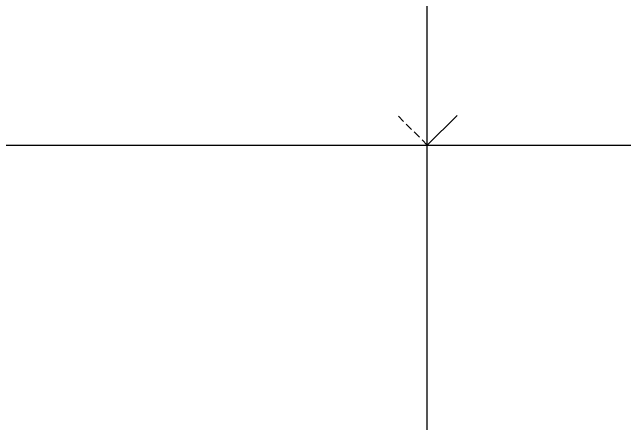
# Model space of a CAD drawing. Header units: inches. Extents: x -2661 to 42767, y -1222 to 9099.
# Drawn here: x -1845.7 to -1722.2, y 3373.4 to 3456.3 of the extents above; entities that cross this region are included whole.
import ezdxf

# ---------------------------------------------------------------- set-up
doc = ezdxf.new("R2010")
doc.units = ezdxf.units.IN
doc.header["$LTSCALE"] = 12
doc.header["$MEASUREMENT"] = 0
doc.linetypes.add('HIDDEN2', pattern=[0.1875, 0.125, -0.0625])
doc.layers.get('0').update_dxf_attribs({"linetype": 'CONTINUOUS'})
doc.layers.add('S-ANNO-GRID-NONPLOT', color=251, linetype='CONTINUOUS', plot=False)

# ---------------------------------------------------------------- blocks, each defined once
blk = doc.blocks.new('Se_24x36_STARTERS_GRID')
for p, q in [((-186.42, -92), (-186.42, 276)), ((-186.42, 184), (-180.42, 190)), ((-279.63, 184), (-186.42, 184)), ((-186.42, 184), (-93.21, 184))]:
    blk.add_line(p, q)
at = {"linetype": 'HIDDEN2'}
blk.add_line((-186.42, 184), (-192.42, 190), dxfattribs=at)

msp = doc.modelspace()

# ---------------------------------------------------------------- block references
at = {"layer": 'S-ANNO-GRID-NONPLOT'}
msp.add_blockref('Se_24x36_STARTERS_GRID', (-1575.60916, 3245.54657), dxfattribs=at)

doc.saveas('drawing.dxf')
